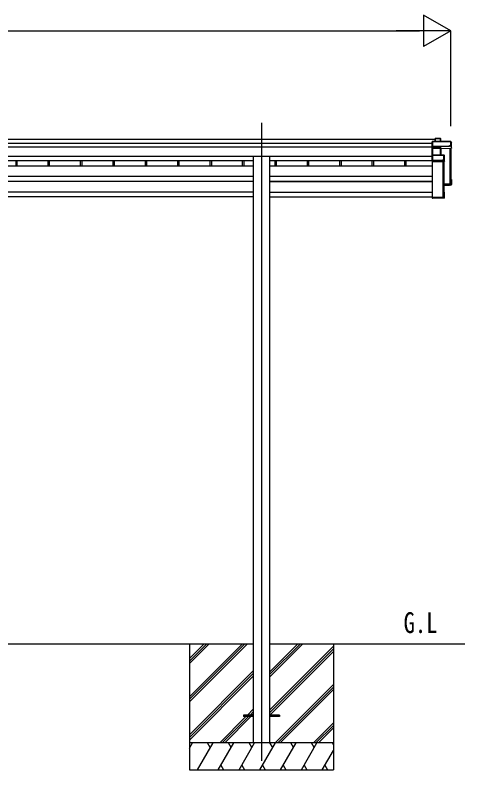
# Model space of a CAD drawing. Units: millimetres, scale not verified. Extents: x -14718 to 14718, y -10395 to 10395.
# Drawn here: x 917 to 3415, y -5538 to -1351 of the extents above; entities that cross this region are included whole.
import ezdxf
from ezdxf.enums import TextEntityAlignment as Align

# ---------------------------------------------------------------- set-up
doc = ezdxf.new("R2010")
doc.units = ezdxf.units.MM
doc.header["$LTSCALE"] = 50
for name, color, linetype in [('0-2_USER1', 3, 'Continuous'), ('0-3_YKK_12', 2, 'Continuous'), ('0-4_YKK_13', 4, 'Continuous'), ('0-5_YKK_A1', 4, 'Continuous'), ('0-6_YKK_D', 6, 'Continuous')]:
    doc.layers.add(name, color=color, linetype=linetype)
doc.styles.add('ＭＳ ゴシック', font='')
doc.styles.get('ＭＳ ゴシック').set_extended_font_data('MS Gothic')

msp = doc.modelspace()

# ---------------------------------------------------------------- linework, layer by layer
at = {"layer": '0-3_YKK_12'}
for p, q in [((2284.67, -1947.98), (2284.67, -2425.72)), ((2284.67, -2425.72), (2284.67, -5487.5))]:
    msp.add_line(p, q, dxfattribs=at)
at = {"layer": '0-4_YKK_13'}
for p, q in [((3248.77, -2035.27), (3249.62, -2034.33)), ((3248.77, -2052.02), (3248.77, -2035.27)), ((3249.62, -2052.02), (3249.62, -2034.33)), ((3249.77, -2034.22), (3279.33, -2034.22)), ((3279.33, -2034.66), (3279.33, -2034.22)), ((3279.76, -2034.46), (3281.51, -2037.46)), ((3279.83, -2034.71), (3279.83, -2052.02)), ((3281.58, -2037.7), (3279.83, -2034.71)), ((3281.58, -2052.02), (3281.58, -2037.7)), ((3233.62, -2052.13), (3232.77, -2053.07)), ((3232.77, -2078.49), (3232.77, -2053.07)), ((3233.63, -2079.21), (3232.77, -2078.49)), ((3232.77, -2088), (3232.77, -2078.49)), ((3233.91, -2088.94), (3232.77, -2088)), ((3232.77, -2128.8), (3232.77, -2088)), ((3233.77, -2052.47), (3233.77, -2078.85)), ((3335.8, -2052.47), (3233.77, -2052.47)), ((3233.77, -2078.85), (3280.26, -2078.85)), ((3233.77, -2079.4), (3233.77, -2088.75)), ((3280.27, -2079.4), (3233.77, -2079.4)), ((3233.77, -2088.75), (3279.8, -2088.75)), ((3233.77, -2089.3), (3233.77, -2127.78)), ((3233.92, -2052.02), (3335.8, -2052.02)), ((3279.8, -2088.75), (3279.8, -2089.3)), ((3280.26, -2078.85), (3328.27, -2076.77)), ((3328.27, -2077.31), (3280.27, -2079.4)), ((3280.27, -2088.77), (3280.27, -2079.4)), ((3280.3, -2089.38), (3280.3, -2127.78)), ((3281.16, -2091.68), (3280.3, -2089.38)), ((3280.78, -2088.89), (3281.67, -2091.26)), ((3281.19, -2127.78), (3281.19, -2091.56)), ((3281.67, -2091.26), (3340.71, -2088.69)), ((3328.27, -2076.77), (3328.27, -2077.31)), ((3335.8, -2052.47), (3335.8, -2052.02)), ((3335.8, -2074.35), (3335.8, -2052.47)), ((3336.23, -2052.27), (3340.64, -2059.81)), ((3336.3, -2074.4), (3336.76, -2075.19)), ((3336.76, -2078.19), (3336.76, -2075.19)), ((3336.76, -2078.19), (3340.71, -2088.69)), ((3340.71, -2088.69), (3340.71, -2060.05)), ((3233.63, -2127.9), (3232.77, -2128.8)), ((3232.77, -2155.77), (3232.77, -2128.8)), ((3233.77, -2127.78), (3298.23, -2127.78)), ((3233.77, -2128.23), (3233.77, -2156.13)), ((3298.23, -2127.78), (3298.23, -2128.23)), ((3298.52, -2127.87), (3300.49, -2129.28)), ((3300.69, -2161.49), (3300.69, -2129.68)), ((3233.63, -2156.49), (3232.77, -2155.77)), ((3232.77, -2161.14), (3232.77, -2155.77)), ((3232.77, -2161.14), (3232.77, -2161.14)), ((3233.77, -2161.98), (3232.77, -2161.14)), ((3233.77, -2156.13), (3290.7, -2156.13)), ((3233.77, -2156.68), (3233.77, -2161.98)), ((3290.7, -2156.68), (3233.77, -2156.68)), ((3233.77, -2161.98), (3300.19, -2161.98)), ((3290.7, -2153.62), (3298.23, -2153.62)), ((3290.7, -2156.13), (3290.7, -2153.62)), ((3290.7, -2156.13), (3290.7, -2156.68)), ((3290.7, -2157.92), (3290.7, -2156.68)), ((3298.69, -2157.92), (3290.7, -2157.92)), ((3300.19, -2161.98), (3298.69, -2157.92)), ((3298.73, -2153.67), (3299.19, -2154.45)), ((3299.19, -2157.43), (3299.19, -2154.45)), ((3299.19, -2157.43), (3300.69, -2161.49)), ((3296.77, -2290.9), (3338.27, -2289.09)), ((3339.77, -2290.53), (3296.77, -2292.4)), ((3328.27, -2295.21), (3296.77, -2296.58)), ((3328.27, -2295.21), (3300.69, -2296.41)), ((3336.76, -2294.52), (3328.27, -2294.89)), ((3328.27, -2294.89), (3328.27, -2295.21)), ((3333.92, -2285.81), (3333.92, -2289.28)), ((3336.76, -2294.52), (3340.71, -2291.52)), ((3336.77, -2262.41), (3340.25, -2262.41)), ((3336.77, -2262.53), (3340.57, -2262.53)), ((3336.77, -2263.29), (3339.77, -2263.29)), ((3336.77, -2267.33), (3338.27, -2264.78)), ((3336.77, -2264.78), (3338.27, -2264.78)), ((3338.27, -2289.09), (3338.27, -2264.78)), ((3339.77, -2263.29), (3340.59, -2262.55)), ((3339.77, -2263.29), (3339.77, -2290.53)), ((3340.71, -2291.52), (3340.71, -2262.89)), ((3300.19, -2332.01), (3296.77, -2332.01)), ((3296.77, -2332.85), (3299.75, -2332.85)), ((3298.25, -2334.35), (3296.77, -2334.35)), ((3298.25, -2362.28), (3298.25, -2334.35)), ((3300.69, -2364.32), (3300.69, -2332.51)), ((3232.77, -2357.46), (3234.77, -2357.46)), ((3232.77, -2357.46), (3232.77, -2357.91)), ((3232.77, -2357.91), (3232.77, -2363.78)), ((3232.77, -2357.91), (3234.77, -2357.91)), ((3299.75, -2363.78), (3232.77, -2363.78)), ((3233.77, -2364.82), (3232.77, -2363.78)), ((3233.63, -2366.1), (3232.77, -2365.2)), ((3233.77, -2364.82), (3300.19, -2364.82)), ((3233.77, -2366.22), (3233.77, -2364.82)), ((3290.7, -2366.22), (3233.77, -2366.22)), ((3290.7, -2366.22), (3233.77, -2366.22)), ((3234.77, -2357.91), (3234.77, -2357.46)), ((3234.77, -2357.91), (3234.77, -2362.28)), ((3234.77, -2362.28), (3298.25, -2362.28)), ((3290.7, -2365.89), (3290.7, -2366.22)), ((3298.69, -2365.89), (3290.7, -2365.89)), ((3290.7, -2366.22), (3290.7, -2366.22)), ((3296.35, -2361.55), (3296.35, -2362.28)), ((3300.19, -2364.82), (3298.69, -2365.89)), ((3300.49, -2364.72), (3298.98, -2365.8)), ((3300.55, -2364.67), (3299.75, -2363.78)), ((2184.67, -5233), (2184.67, -5242)), ((2239.67, -5233), (2184.67, -5233)), ((2384.67, -5233), (2329.67, -5233)), ((2384.67, -5233), (2384.67, -5242)), ((2239.67, -5242), (2184.67, -5242)), ((2384.67, -5242), (2329.67, -5242))]:
    msp.add_line(p, q, dxfattribs=at)
for points in [[(3279.33, -2052.02), (3279.33, -2034.66), (3249.98, -2034.66), (3249.98, -2052.02)], [(3279.8, -2127.78), (3279.8, -2089.3), (3233.77, -2089.3)], [(3280.27, -2088.77), (3280.27, -2088.77), (3280.27, -2088.77)], [(3328.27, -2076.77), (3328.27, -2074.35), (3335.8, -2074.35)], [(3336.76, -2078.19), (3328.27, -2078.56), (3328.27, -2077.31)], [(3340.71, -2060.05), (3336.3, -2052.52), (3336.3, -2074.4)], [(3298.23, -2153.62), (3298.23, -2128.23), (3233.77, -2128.23)], [(3300.69, -2129.68), (3298.73, -2128.28), (3298.73, -2153.67)], [(3296.77, -2293.43), (3340.71, -2291.52), (3340.71, -2291.52), (3339.77, -2290.53)], [(3300.55, -2332.14), (3299.75, -2332.85), (3299.75, -2363.78)], [(3232.77, -2363.78), (3232.77, -2363.78), (3232.77, -2365.2)]]:
    msp.add_lwpolyline(points, dxfattribs=at)
for centre, radius, start, end in [((3279.33, -2034.72), 0.5, 30.33313, 90), ((3279.44, -2036.07), 1.41, 74.15609, 94.61217), ((3279.34, -2034.71), 0.494, 359.98098, 30.32316), ((3280.67, -2089.26), 0.63, 129.50604, 184.71108), ((3280.8, -2089.39), 0.502, 92.80646, 179.3843), ((3335.8, -2052.52), 0.5, 30.33313, 90), ((3335.91, -2053.88), 1.41, 74.15609, 94.61217), ((3335.91, -2075.76), 1.41, 74.15609, 94.61217), ((3335.8, -2052.52), 0.494, 359.98098, 30.32316), ((3298.23, -2128.28), 0.5, 54.45407, 90), ((3298.34, -2129.63), 1.41, 74.15609, 94.61217), ((3298.23, -2128.28), 0.498, 0.1799, 54.43322), ((3298.34, -2155.02), 1.41, 74.15609, 94.61217)]:
    msp.add_arc(centre, radius, start, end, dxfattribs=at)
for centre, major_axis, ratio, start_param, end_param in [((3249.27, -2034.72), (-0.499, -0.499), 0.052408, 3.0892328, 3.8746309), ((3249.98, -2034.72), (-0.499, 0.499), 0.052408, 4.7647489, 5.550147), ((3281.11, -2037.75), (0.257, 0.444), 0.891995, 5.2871388, 6.0006), ((3233.27, -2052.52), (0.372, 0.372), 0.900404, 5.550147, 6.3355452), ((3233.98, -2052.52), (-0.372, 0.372), 0.900404, 5.4454273, 6.2308254), ((3233.27, -2078.91), (0.372, 0.372), 0.900404, 4.7952921, 5.550147), ((3233.27, -2078.91), (-0.498, 0.498), 0.083094, 3.2244958, 3.9793507), ((3234.27, -2089.24), (-0.498, 0.498), 0.083094, 0.0829031, 0.837758), ((3234.27, -2089.24), (0.372, 0.372), 0.900404, 1.6536995, 2.4085544), ((3279.8, -2088.92), (-1, 0), 0.165356, 4.2226982, 4.712389), ((3279.8, -2089.41), (-0.5, 0), 0.226184, 4.2102939, 4.712389), ((3279.8, -2089.43), (-0.5, -0.046), 0.224394, 3.1821146, 4.1897293), ((3280.26, -2078.91), (-0.011, 0.5), 0.002284, 3.307366, 4.8170591), ((3279.78, -2088.94), (-1, -0.045), 0.165035, 4.1904357, 4.1933299), ((3279.78, -2088.94), (-1, -0.045), 0.165035, 3.1952984, 4.1904357), ((3281.66, -2091.68), (-0.495, -0.086), 0.832908, 4.5579552, 6.0814725), ((3233.27, -2128.28), (0.5, 0.5), 0.02182, 6.2613687, 7.0162236), ((3233.27, -2128.28), (0.372, 0.372), 0.900404, 5.550147, 6.3050019), ((3300.22, -2129.7), (0.169, 0.473), 0.931403, 5.0793173, 5.862852), ((3233.27, -2156.18), (0.372, 0.372), 0.900404, 4.7952921, 5.550147), ((3233.27, -2156.18), (-0.498, 0.498), 0.083094, 3.2244958, 3.9793507), ((3298.69, -2157.42), (-0.479, 0.147), 0.993384, 1.8707271, 3.4377965), ((3300.22, -2161.56), (-0.498, -0.074), 0.830741, 1.394861, 2.1783957), ((3300.22, -2161.56), (0.289, 0.44), 0.847113, 4.5883003, 5.371835), ((3340.19, -2262.91), (-0.474, -0.272), 0.885613, 3.4570579, 4.242456), ((3340.23, -2262.84), (-0.491, 0.117), 0.873782, 4.1213673, 4.1933043), ((3340.24, -2262.84), (-0.257, 0.444), 0.891995, 4.1376391, 4.8511003), ((3300.22, -2332.43), (-0.498, 0.074), 0.830741, 4.1047896, 4.8883243), ((3300.22, -2332.43), (-0.289, 0.44), 0.847113, 4.052943, 4.8364777), ((3233.27, -2365.72), (-0.5, 0.5), 0.02182, 2.4085544, 3.1634093), ((3298.69, -2365.39), (-0.479, 0.147), 0.993384, 1.8707271, 2.4924516), ((3300.22, -2364.3), (0.255, 0.46), 0.938446, 3.6212269, 4.4047616), ((3300.22, -2364.3), (-0.169, 0.473), 0.931403, 3.561926, 4.3454607)]:
    msp.add_ellipse(centre, major_axis=major_axis, ratio=ratio, start_param=start_param, end_param=end_param, dxfattribs=at)
at = {"layer": '0-5_YKK_A1'}
for p, q in [((-1579.43, -2038.07), (3248.77, -2038.07)), ((-1563.43, -2060.95), (3232.77, -2060.95)), ((-1563.43, -2081.1), (3232.77, -2081.1)), ((3331.65, -2089.08), (3331.65, -2287.95)), ((3334.76, -2088.95), (3334.76, -2284.98)), ((3335.27, -2088.93), (3335.27, -2287.65)), ((3336.77, -2088.86), (3336.77, -2287.65)), ((-1563.43, -2132.31), (3232.77, -2132.31)), ((2239.47, -2132.31), (2239.47, -5387.5)), ((2329.87, -2132.31), (2329.87, -5387.5)), ((-570.11, -2156.63), (2239.49, -2156.63)), ((920.2, -2156.63), (920.2, -2186.45)), ((926.77, -2156.63), (926.77, -2186.45)), ((1098.62, -2156.63), (1098.62, -2186.45)), ((1106.77, -2156.63), (1106.77, -2186.45)), ((1278.62, -2156.63), (1278.62, -2186.45)), ((1286.77, -2156.63), (1286.77, -2186.45)), ((1458.62, -2156.63), (1458.62, -2186.45)), ((1466.77, -2156.63), (1466.77, -2186.45)), ((1638.62, -2156.63), (1638.62, -2186.45)), ((1646.77, -2156.63), (1646.77, -2186.45)), ((1818.62, -2156.63), (1818.62, -2186.45)), ((1826.77, -2156.63), (1826.77, -2186.45)), ((1998.62, -2156.63), (1998.62, -2186.45)), ((2006.77, -2156.63), (2006.77, -2186.45)), ((2178.62, -2156.63), (2178.62, -2186.45)), ((2186.77, -2156.63), (2186.77, -2186.45)), ((2329.89, -2156.63), (3232.77, -2156.63)), ((2358.62, -2156.63), (2358.62, -2186.45)), ((2366.77, -2156.63), (2366.77, -2186.45)), ((2538.62, -2156.63), (2538.62, -2186.45)), ((2546.77, -2156.63), (2546.77, -2186.45)), ((2718.62, -2156.63), (2718.62, -2186.45)), ((2726.77, -2156.63), (2726.77, -2186.45)), ((2898.62, -2156.63), (2898.62, -2186.45)), ((2906.77, -2156.63), (2906.77, -2186.45)), ((3078.62, -2156.63), (3078.62, -2186.45)), ((3086.77, -2156.63), (3086.77, -2186.45)), ((3235.27, -2361.55), (3235.27, -2161.98)), ((3291.65, -2161.98), (3291.65, -2361.55)), ((3295.27, -2161.98), (3295.27, -2361.25)), ((3296.77, -2161.98), (3296.77, -2361.25)), ((-570.13, -2186.45), (2239.47, -2186.45)), ((2329.87, -2186.45), (3235.27, -2186.45)), ((2239.47, -2245.23), (-570.14, -2245)), ((3235.27, -2245.23), (2329.87, -2245.23)), ((-570.14, -2271.47), (2239.47, -2271.47)), ((2239.47, -2274.17), (-570.13, -2274.17)), ((920.2, -2271.47), (920.2, -2274.17)), ((926.77, -2271.47), (926.77, -2274.17)), ((1098.62, -2271.47), (1098.62, -2274.17)), ((1106.77, -2271.47), (1106.77, -2274.17)), ((1278.62, -2271.47), (1278.62, -2274.17)), ((1286.77, -2271.47), (1286.77, -2274.17)), ((1458.62, -2271.47), (1458.62, -2274.17)), ((1466.77, -2271.47), (1466.77, -2274.17)), ((1638.62, -2271.47), (1638.62, -2274.17)), ((1646.77, -2271.47), (1646.77, -2274.17)), ((1818.62, -2271.47), (1818.62, -2274.17)), ((1826.77, -2271.47), (1826.77, -2274.17)), ((1998.62, -2271.47), (1998.62, -2274.17)), ((2006.77, -2271.47), (2006.77, -2274.17)), ((2178.62, -2271.47), (2178.62, -2274.17)), ((2186.77, -2271.47), (2186.77, -2274.17)), ((2329.87, -2271.47), (3235.27, -2271.47)), ((2329.87, -2274.17), (3235.27, -2274.17)), ((2358.62, -2271.47), (2358.62, -2274.17)), ((2366.77, -2271.47), (2366.77, -2274.17)), ((2538.62, -2271.47), (2538.62, -2274.17)), ((2546.77, -2271.47), (2546.77, -2274.17)), ((2718.62, -2271.47), (2718.62, -2274.17)), ((2726.77, -2271.47), (2726.77, -2274.17)), ((2898.62, -2271.47), (2898.62, -2274.17)), ((2906.77, -2271.47), (2906.77, -2274.17)), ((3078.62, -2271.47), (3078.62, -2274.17)), ((3086.77, -2271.47), (3086.77, -2274.17)), ((3331.65, -2287.95), (3296.77, -2287.95)), ((3331.65, -2287.95), (3296.77, -2287.95)), ((3334.76, -2284.98), (3331.86, -2287.87)), ((3336.47, -2287.95), (3335.57, -2287.95)), ((2239.47, -2332.74), (-570.13, -2332.74)), ((2329.87, -2332.74), (3235.27, -2332.74)), ((2239.47, -2358.81), (-570.13, -2358.83)), ((2329.87, -2358.82), (3232.77, -2358.83)), ((3234.77, -2358.82), (3235.27, -2358.82)), ((3291.65, -2361.55), (3235.27, -2361.55)), ((3294.76, -2358.58), (3291.86, -2361.46)), ((3296.47, -2361.55), (3295.57, -2361.55)), ((-570.33, -4837.5), (2239.67, -4837.5)), ((1884.67, -4837.5), (1884.67, -5537.5)), ((1884.67, -5131.48), (2178.65, -4837.5)), ((1884.67, -5145.62), (2192.79, -4837.5)), ((1884.67, -5159.76), (2206.93, -4837.5)), ((1884.67, -4919.34), (1966.51, -4837.5)), ((1884.67, -4933.49), (1980.66, -4837.5)), ((1884.67, -4947.63), (1994.8, -4837.5)), ((2329.67, -4837.5), (3414.7, -4837.5)), ((2329.67, -5023.13), (2515.3, -4837.5)), ((2329.67, -5008.99), (2501.16, -4837.5)), ((2329.67, -4994.85), (2487.02, -4837.5)), ((2329.67, -5206.98), (2684.67, -4851.98)), ((2684.67, -4837.5), (2684.67, -5537.5)), ((2329.67, -5221.12), (2684.67, -4866.12)), ((2331.93, -5233), (2684.67, -4880.26)), ((1884.67, -5343.61), (2239.67, -4988.61)), ((1884.67, -5357.75), (2239.67, -5002.75)), ((1884.67, -5371.89), (2239.67, -5016.9)), ((2361.28, -5387.5), (2684.67, -5064.11)), ((2375.42, -5387.5), (2684.67, -5078.25)), ((2389.56, -5387.5), (2684.67, -5092.4)), ((2207.41, -5233), (2239.67, -5200.74)), ((2221.55, -5233), (2239.67, -5214.88)), ((2235.7, -5233), (2239.67, -5229.03)), ((2052.91, -5387.5), (2198.41, -5242)), ((2067.05, -5387.5), (2212.55, -5242)), ((2081.2, -5387.5), (2226.7, -5242)), ((2573.41, -5387.5), (2684.67, -5276.24)), ((2587.55, -5387.5), (2684.67, -5290.38)), ((2601.69, -5387.5), (2684.67, -5304.53)), ((2684.67, -5387.5), (1884.67, -5387.5)), ((1884.67, -5416.44), (1901.38, -5387.5)), ((1929.21, -5537.5), (2015.82, -5387.5)), ((2000.82, -5413.48), (1985.81, -5387.5)), ((2044.69, -5537.5), (2131.29, -5387.5)), ((2116.29, -5413.48), (2101.29, -5387.5)), ((2160.16, -5537.5), (2246.76, -5387.5)), ((2231.76, -5413.48), (2216.76, -5387.5)), ((2275.63, -5537.5), (2362.23, -5387.5)), ((2347.23, -5413.48), (2332.23, -5387.5)), ((2391.1, -5537.5), (2477.7, -5387.5)), ((2462.7, -5413.48), (2447.7, -5387.5)), ((2506.57, -5537.5), (2593.17, -5387.5)), ((2578.17, -5413.48), (2563.17, -5387.5)), ((2684.67, -5397.95), (2678.64, -5387.5)), ((1886.38, -5413.48), (1884.67, -5410.52)), ((2622.04, -5537.5), (2684.67, -5429.02)), ((2059.68, -5511.52), (2074.68, -5537.5)), ((2175.16, -5511.52), (2190.16, -5537.5)), ((2290.63, -5511.52), (2305.62, -5537.5)), ((2406.1, -5511.52), (2421.09, -5537.5)), ((2521.57, -5511.52), (2536.56, -5537.5)), ((2637.04, -5511.52), (2652.03, -5537.5)), ((1884.67, -5537.5), (2684.67, -5537.5))]:
    msp.add_line(p, q, dxfattribs=at)
for centre, radius, start, end in [((3331.65, -2287.65), 0.301, 269.97302, 314.80486), ((3334.97, -2285.19), 0.3, 0.29363, 134.92849), ((3335.57, -2287.65), 0.299, 180.1578, 270.15693), ((3336.47, -2287.65), 0.299, 269.84307, 359.8422), ((3291.65, -2361.25), 0.301, 269.97302, 314.80486), ((3294.97, -2358.79), 0.3, 0.29363, 134.92849), ((3295.57, -2361.25), 0.299, 180.1578, 270.15693), ((3296.47, -2361.25), 0.299, 269.84307, 359.8422)]:
    msp.add_arc(centre, radius, start, end, dxfattribs=at)
at = {"layer": '0-6_YKK_D'}
for p, q in [((3336.77, -1438.07), (3185.21, -1350.57)), ((3185.21, -1350.57), (3185.21, -1525.57)), ((-1492.43, -1438.07), (3161.77, -1438.07)), ((3336.77, -1438.07), (3033.66, -1438.07)), ((3336.77, -1438.07), (3185.21, -1525.57)), ((3336.77, -1965.91), (3336.77, -1437.07))]:
    msp.add_line(p, q, dxfattribs=at)

# ---------------------------------------------------------------- texts
at = {"layer": '0-2_USER1', "style": 'ＭＳ ゴシック', "width": 0.8}
msp.add_text('G.L', height=115.5, dxfattribs=at).set_placement((3074.06, -4812.88), align=Align.BOTTOM_LEFT)

doc.saveas('drawing.dxf')
